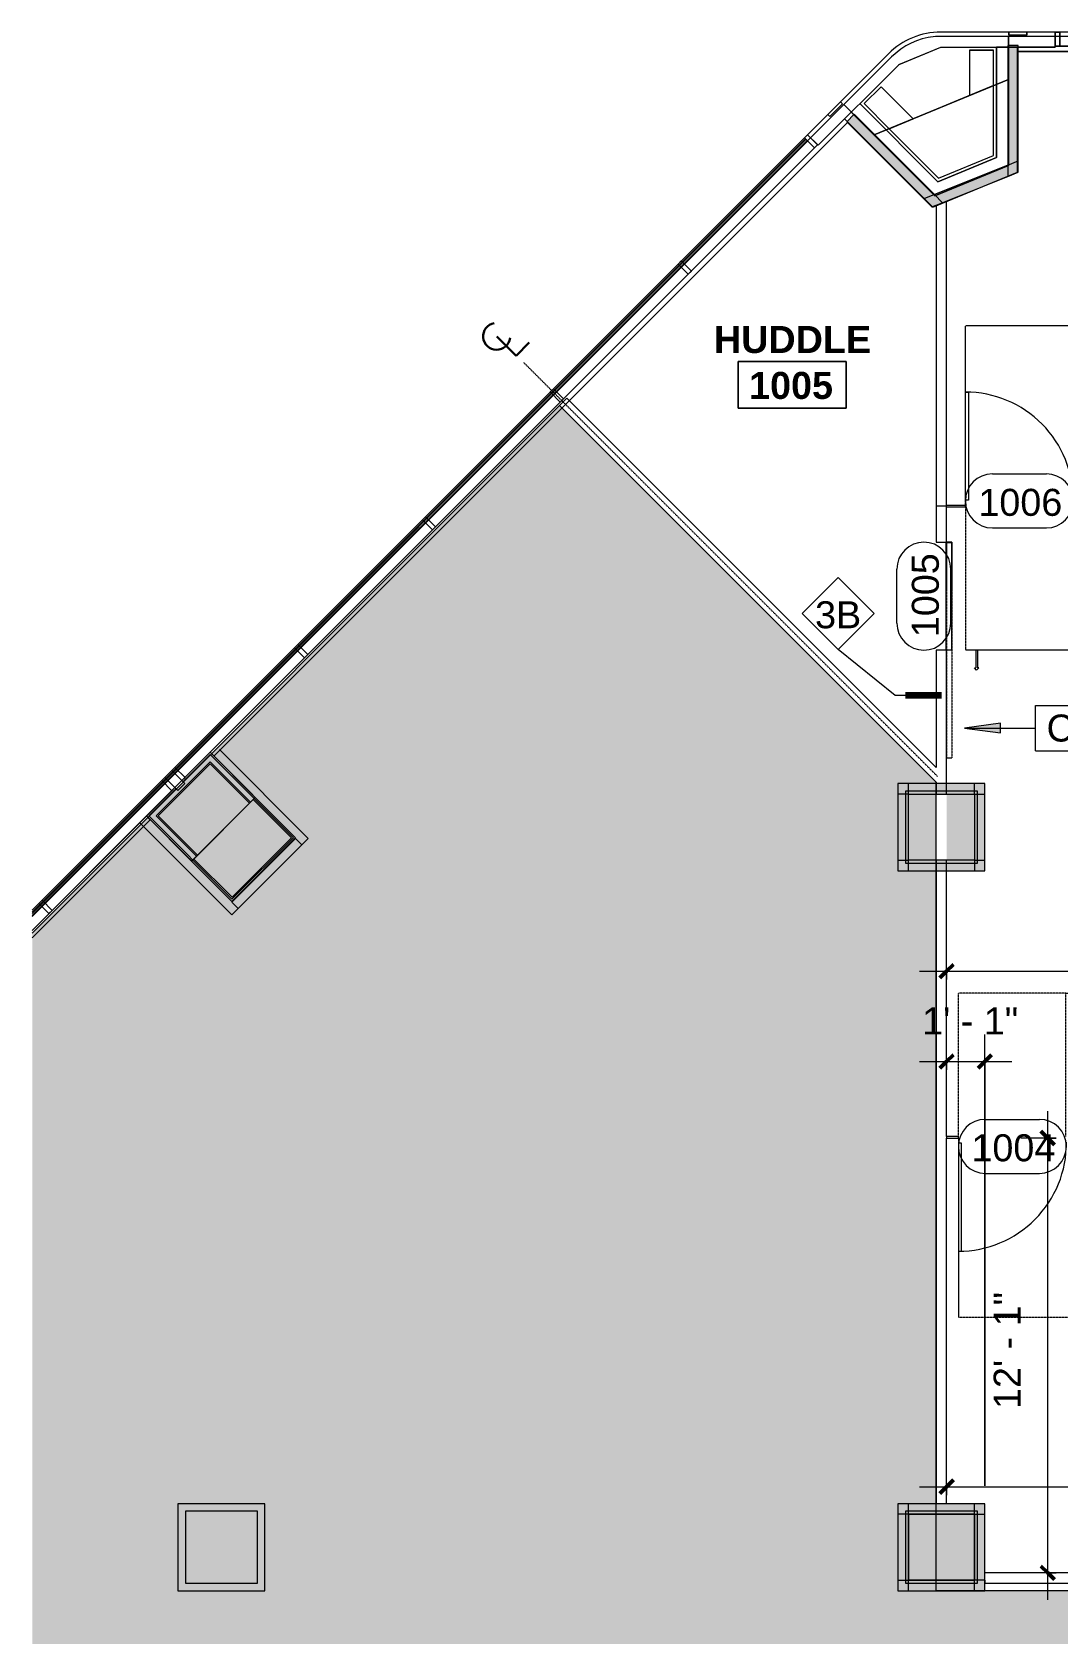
# Model space of a CAD drawing. Header units: inches. Extents: x 4757 to 6810, y 9919 to 10986.
# Drawn here: x 4757 to 5099, y 10412 to 10946 of the extents above; entities that cross this region are included whole.
import ezdxf

# ---------------------------------------------------------------- set-up
doc = ezdxf.new("R2010")
doc.units = ezdxf.units.IN
doc.header["$MEASUREMENT"] = 0
for name, pattern in [('Center 1_4_', [0.53125, 0.25, -0.09375, 0.09375, -0.09375]), ('Dash 1_16_', [0.125, 0.0625, -0.0625]), ('Dash 1_32_', [0.0625, 0.03125, -0.03125])]:
    doc.linetypes.add(name, pattern=pattern)
for name, color, linetype, lineweight in [('A-ANNO-DIMS', 211, 'Continuous', 9), ('A-ANNO-DIMS-96', 211, 'Continuous', 9), ('A-ANNO-KEYN', 231, 'Continuous', 9), ('A-ANNO-NOTE', 7, 'Continuous', 9), ('A-AREA-IDEN', 2, 'Continuous', 9), ('A-DETL-CNTR', 5, 'Center 1_4_', 9), ('A-DETL-GENF', 92, 'Continuous', 9), ('A-DETL-THIN', 151, 'Continuous', 9), ('A-DOOR', 31, 'Continuous', 13), ('A-DOOR-IDEN', 31, 'Continuous', 9), ('A-GENM', 13, 'Dash 1_32_', 9), ('A-WALL', 113, 'Continuous', 13), ('A-WALL-IDEN', 211, 'Continuous', 9), ('A-WALL-PATT', 111, 'Continuous', 13), ('Bb-col', 7, 'Continuous', 9), ('Bb-cor', 7, 'Continuous', 9), ('Bb-mullion', 7, 'Continuous', 9), ('I-WALL', 2, 'Continuous', 9), ('Propidex Polylines', 7, 'Continuous', 9), ('Rosslyn Plaza North_1777 North Kent St _W632_-09_dwg', 8, 'Continuous', 9)]:
    doc.layers.add(name, color=color, linetype=linetype, lineweight=lineweight)
doc.styles.add('Arial_3', font='arial.ttf', dxfattribs={"height": 9})
doc.styles.add('Swis721 Lt BT', font='swissl.ttf', dxfattribs={"height": 9})
doc.styles.add('Swis721 Lt BT_B', font='', dxfattribs={"height": 9})
doc.styles.get('Swis721 Lt BT_B').set_extended_font_data('Swis721 Lt BT', bold=True)
doc.dimstyles.new('OTJ_-_3_32__Linear__1_2__Tolerance', dxfattribs={"dimscale": 12, "dimtxt": 9.497835, "dimasz": 0.375, "dimexe": 0.75, "dimexo": 0.5, "dimgap": 0.5, "dimtad": 1, "dimdec": 1, "dimrnd": 0.5, "dimzin": 3, "dimdsep": 46, "dimlunit": 4, "dimtxsty": 'Swis721 Lt BT', "dimblk1": 'OBLIQUE', "dimblk2": 'OBLIQUE', "dimsah": 1, "dimcen": 0.09, "dimdle": 0.75, "dimazin": 0, "dimtfac": 1, "dimtdec": 4, "dimtix": 1, "dimtmove": 0, "dimatfit": 3, "dimfxl": 1, "dimtvp": 1, "dimfrac": 2, "dimtolj": 1, "dimtzin": 0, "dimarcsym": 2})

# ---------------------------------------------------------------- blocks, each defined once
blk = doc.blocks.new('Barn Door - Glass Door - Int-GL1-GLSS-36_ x 84_-8708842-Level XX  CONSTRUCTION')
at = {"layer": 'A-DETL-GENF'}
for p, q in [((17.91, 12), (23.91, 12)), ((17.91, 11.5), (17.91, 12)), ((17.91, 11.5), (23.91, 11.5)), ((23.91, 12.46), (23.91, 12)), ((24.62, 11.75), (23.91, 12.46)), ((24.62, 11.75), (23.91, 11.04)), ((23.91, 11.04), (23.91, 11.5))]:
    blk.add_line(p, q, dxfattribs=at)
at = {"layer": 'A-DOOR', "linetype": 'Dash 1_16_', "lineweight": 9}
for p, q in [((-18, 3.5), (54, 3.5)), ((-18, 3.5), (-18, 1.75)), ((-18, 1.75), (54, 1.75)), ((54, 3.5), (54, 1.75))]:
    blk.add_line(p, q, dxfattribs=at)
at = {"layer": 'A-DOOR', "lineweight": 9}
for p, q in [((-17.81, 3.37), (18, 3.37)), ((-17.81, 3.37), (-17.81, 1.62)), ((18, 1.62), (-17.81, 1.62)), ((18, 3.37), (18, 1.62))]:
    blk.add_line(p, q, dxfattribs=at)
blk = doc.blocks.new('Door - Glass Single - Patch - Short Handle-7125740-Level XX  CONSTRUCTION')
at = {"layer": 'A-DOOR', "lineweight": 20}
for p, q in [((17, -2), (18, -2)), ((17, -38), (17, -2)), ((18, -2), (18, -38)), ((18, -38), (17, -38))]:
    blk.add_line(p, q, dxfattribs=at)
at = {"layer": 'A-DOOR', "lineweight": 9}
blk.add_arc((18, -2), 36, 179.5, 270, dxfattribs=at)
at = {"layer": 'A-GENM'}
for p, q in [((-17.81, 48.06), (-29.81, 48.06)), ((-29.81, 0.25), (-29.81, 48.06)), ((-17.81, 48.06), (18, 48.06)), ((-17.81, 0.25), (-17.81, 48.06)), ((18, 0.25), (18, 48.06)), ((17.97, 0.25), (18, 0.25)), ((-35.81, -0.25), (-35.81, -60.06)), ((17.97, -0.25), (18, -0.25)), ((18, -0.25), (18, -60.06)), ((-35.81, -60.06), (18, -60.06))]:
    blk.add_line(p, q, dxfattribs=at)
blk = doc.blocks.new('Door - Glass Single - Patch - Short Handle-7125741-Level XX  CONSTRUCTION')
at = {"layer": 'A-DOOR', "lineweight": 20}
for p, q in [((17, 38), (17, 2)), ((18, 38), (17, 38)), ((18, 2), (18, 38)), ((17, 2), (18, 2))]:
    blk.add_line(p, q, dxfattribs=at)
at = {"layer": 'A-DOOR', "lineweight": 9}
blk.add_arc((18, 2), 36, 90, 180.5, dxfattribs=at)
at = {"layer": 'A-GENM'}
for p, q in [((-35.81, 60.06), (18, 60.06)), ((-35.81, 0.25), (-35.81, 60.06)), ((18, 0.25), (18, 60.06)), ((17.97, 0.25), (18, 0.25)), ((-29.81, -0.25), (-29.81, -48.06)), ((-17.81, -0.25), (-17.81, -48.06)), ((17.97, -0.25), (18, -0.25)), ((18, -0.25), (18, -48.06)), ((-17.81, -48.06), (-29.81, -48.06)), ((-17.81, -48.06), (18, -48.06))]:
    blk.add_line(p, q, dxfattribs=at)
blk = doc.blocks.new('Rosslyn Plaza North_1777 North Kent St _W632_-09_dwg-6954577-Level XX  CONSTRUCTION')
at = {"layer": 'Bb-col', "flags": 128}
for points in [[(5045.92, 10666.79), (5074.92, 10666.79), (5074.92, 10695.79), (5045.92, 10695.79)], [(5048.42, 10669.29), (5072.42, 10669.29), (5072.42, 10693.29), (5048.42, 10693.29)], [(4805.92, 10426.79), (4834.92, 10426.79), (4834.92, 10455.79), (4805.92, 10455.79)], [(5045.92, 10426.79), (5074.92, 10426.79), (5074.92, 10455.79), (5045.92, 10455.79)], [(4808.42, 10429.29), (4832.42, 10429.29), (4832.42, 10453.29), (4808.42, 10453.29)], [(5048.42, 10429.29), (5072.42, 10429.29), (5072.42, 10453.29), (5048.42, 10453.29)]]:
    blk.add_lwpolyline(points, close=True, dxfattribs=at)
at = {"layer": 'Bb-cor'}
for p, q in [((6500.55, 10946.29), (5060.28, 10946.29)), ((5042.77, 10939.03), (4757.33, 10653.6)), ((5040.29, 10928.07), (5034.63, 10922.42)), ((5015.11, 10910.67), (4757.33, 10652.92)), ((5015.28, 10910.49), (4757.33, 10652.57)), ((5015.64, 10910.14), (4757.33, 10651.86)), ((5015.81, 10909.96), (4757.33, 10651.51)), ((4805.89, 10693.52), (4801.57, 10697.84)), ((4757.33, 10644.41), (4796.71, 10683.79))]:
    blk.add_line(p, q, dxfattribs=at)
at = {"layer": 'Bb-cor', "flags": 128}
for points in [[(5015.81, 10912.08), (5019.35, 10908.55), (5046.3, 10935.5), (5060.28, 10941.29), (5082.78, 10941.29), (5098.4, 10941.29), (5098.4, 10946.29), (5098.4, 10941.29), (5082.78, 10941.29)], [(5028.16, 10917.36), (5057.57, 10887.96), (5085.77, 10899.57), (5085.77, 10941.29)], [(5046.28, 10935.49), (5060.26, 10941.29), (5078.76, 10941.29)], [(5069.78, 10940.29), (5069.78, 10925.14), (5077.78, 10928.45), (5077.78, 10940.29), (5069.78, 10940.29), (5077.78, 10940.29)], [(5043.01, 10914.04), (5059.46, 10897.58), (5077.78, 10905.17), (5077.78, 10928.44), (5043.01, 10914.04), (5059.46, 10897.58), (5077.78, 10905.17), (5077.78, 10928.45)], [(4819.74, 10707.17), (4849.37, 10677.53), (4823.92, 10652.07), (4793.34, 10682.66)], [(4816.67, 10706.25), (4845.13, 10677.79), (4823.92, 10656.57), (4795.46, 10685.04), (4804.91, 10694.49), (4795.46, 10685.04), (4823.92, 10656.57), (4845.13, 10677.79), (4816.67, 10706.25), (4807.21, 10696.79)], [(4803.87, 10700.14), (4808.19, 10695.82), (4805.89, 10693.52), (4808.19, 10695.82)], [(4796.71, 10683.79), (4795.47, 10685.04), (4757.33, 10646.89)], [(4757.33, 10646.89), (4795.47, 10685.04), (4796.71, 10683.79), (4757.33, 10644.41)], [(4844.88, 10673.03), (4847.25, 10675.41), (4845.13, 10677.53), (4823.92, 10656.31), (4826.04, 10654.19), (4840.88, 10669.03)]]:
    blk.add_lwpolyline(points, dxfattribs=at)
for points in [[(5285.43, 10941.54), (5098.4, 10941.54), (5098.4, 10941.29), (5082.78, 10941.29), (5082.78, 10939.79), (5082.78, 10941.29), (5098.4, 10941.29), (5098.4, 10941.54), (5098.4, 10946.29), (5099.9, 10946.29), (5099.9, 10941.54), (5098.4, 10941.54), (5285.43, 10941.54), (5285.43, 10939.79), (5085.77, 10939.79), (5285.43, 10939.79)], [(5082.9, 10946.29), (5082.9, 10945.29), (5088.9, 10945.29), (5088.9, 10946.29), (5088.9, 10945.29), (5082.9, 10945.29)], [(5033.22, 10922.42), (5059.23, 10896.41), (5078.78, 10904.5), (5078.78, 10941.29), (5082.78, 10941.29), (5082.78, 10901.83), (5058.29, 10891.69), (5030.39, 10919.59), (5058.29, 10891.69), (5082.78, 10901.83), (5082.78, 10941.29), (5078.78, 10941.29), (5078.78, 10904.5), (5059.23, 10896.41)], [(5042.98, 10914.07), (5050.99, 10917.38), (5040.29, 10928.07), (5034.63, 10922.42)], [(5022.53, 10918.8), (5023.24, 10918.09), (5027.48, 10922.34), (5026.77, 10923.04), (5027.48, 10922.34), (5023.24, 10918.09)], [(5029.22, 10916.3), (4817.9, 10705)], [(5051.01, 10917.35), (5043.01, 10914.04)], [(4816.67, 10706.24), (5019.17, 10908.72), (4816.66, 10706.24), (5019.17, 10908.72)], [(4795.42, 10685.04), (4816.63, 10706.25), (4831.69, 10691.19), (4810.48, 10669.98)], [(4807.57, 10696.44), (4816.67, 10705.54), (4844.43, 10677.79), (4823.92, 10657.28), (4844.43, 10677.79), (4816.67, 10705.54)], [(4816.67, 10702.36), (4799.35, 10685.04), (4812.43, 10671.95), (4812.07, 10671.6), (4798.64, 10685.04), (4816.67, 10703.07), (4830.11, 10689.63), (4829.75, 10689.28), (4816.67, 10702.36), (4799.35, 10685.04), (4812.43, 10671.95), (4812.07, 10671.6), (4798.64, 10685.04), (4816.67, 10703.07), (4830.11, 10689.63), (4829.75, 10689.28)], [(4823.92, 10657.28), (4796.16, 10685.04), (4805.27, 10694.14), (4796.16, 10685.04)], [(4757.33, 10646.9), (4803.86, 10693.44)], [(4811.23, 10670.68), (4823.95, 10657.95), (4843.75, 10677.75), (4831.02, 10690.48), (4811.23, 10670.68), (4823.95, 10657.95), (4843.75, 10677.75), (4831.02, 10690.48)]]:
    blk.add_lwpolyline(points, close=True, dxfattribs=at)
at = {"layer": 'Bb-cor'}
blk.add_arc((5060.28, 10921.52), 24.77, 90.0017, 135.0017, dxfattribs=at)
blk.add_arc((5060.28, 10921.52), 24.77, 90.0017, 135.0017, dxfattribs=at)
at = {"layer": 'Bb-mullion', "flags": 128}
for points in [[(5098.4, 10941.54), (5099.9, 10941.54), (5099.9, 10946.29), (5098.4, 10946.29)], [(5018.11, 10907.66), (5014.75, 10911.02), (5015.81, 10912.08), (5019.17, 10908.72)], [(4976.01, 10865.59), (4977.07, 10866.65), (4973.71, 10870.01), (4972.65, 10868.95), (4976.01, 10865.59), (4972.65, 10868.95), (4973.71, 10870.01), (4977.07, 10866.65)], [(4933.39, 10822.97), (4930.03, 10826.33), (4931.09, 10827.39), (4934.45, 10824.03), (4933.39, 10822.97), (4930.03, 10826.33), (4931.09, 10827.39), (4934.45, 10824.03)], [(4890.77, 10780.35), (4887.41, 10783.71), (4888.47, 10784.77), (4891.83, 10781.41), (4890.77, 10780.35), (4887.41, 10783.71), (4888.47, 10784.77), (4891.83, 10781.41)], [(4849.21, 10738.79), (4848.15, 10737.73), (4844.79, 10741.08), (4845.85, 10742.15)], [(4848.15, 10737.73), (4844.79, 10741.08), (4845.85, 10742.15), (4849.21, 10738.79)], [(4804.92, 10701.21), (4808.27, 10697.85), (4807.21, 10696.79), (4803.86, 10700.15)], [(4803.86, 10693.43), (4800.5, 10696.79), (4801.56, 10697.85), (4804.92, 10694.49)], [(4763.98, 10653.56), (4760.62, 10656.92), (4759.56, 10655.86), (4762.92, 10652.5), (4763.98, 10653.56), (4760.62, 10656.92), (4759.56, 10655.86), (4762.92, 10652.5)]]:
    blk.add_lwpolyline(points, close=True, dxfattribs=at)
at = {"layer": 'Propidex Polylines', "flags": 128}
blk.add_lwpolyline([(6731.03, 9918.54), (6741.23, 9928.74), (6731.13, 9938.84), (6749.74, 9983.65), (6763.98, 9983.65), (6763.98, 10658.89), (6749.65, 10658.89), (6731.13, 10703.71), (6741.25, 10713.83), (6532.97, 10922.11), (6522.83, 10911.97), (6478.05, 10930.56), (6478.05, 10944.79), (5082.78, 10944.79), (5082.78, 10930.51), (5037.97, 10912), (5027.88, 10922.09), (4757.33, 10651.54)], dxfattribs=at)
for points in [[(5048.53, 10941.65), (5046.85, 10940.58), (5043.81, 10938.01), (5027.88, 10922.09), (5037.97, 10912), (5082.78, 10930.51), (5082.78, 10944.79), (5058.48, 10944.79), (5056, 10944.44), (5054.05, 10943.98), (5052.15, 10943.34), (5050.3, 10942.58), (5049.41, 10942.13)], [(4795.45, 10685.03), (4810.49, 10669.99), (4831.71, 10691.21), (4816.67, 10706.25)]]:
    blk.add_lwpolyline(points, close=True, dxfattribs=at)
blk = doc.blocks.new('Room Tag - Room Name and Number-3379422-Level XX  CONSTRUCTION')
at = {"layer": 'A-AREA-IDEN'}
for p, q in [((-0.1881, -0.1636), (-0.1881, -0.0018)), ((-0.1881, -0.0018), (0.1869, -0.0018)), ((0.1869, -0.0018), (-0.1881, -0.0018)), ((-0.1881, -0.0018), (-0.1881, -0.1636)), ((0.1869, -0.0018), (0.1869, -0.1636)), ((0.1869, -0.1636), (0.1869, -0.0018)), ((0.1869, -0.1636), (-0.1881, -0.1636)), ((-0.1881, -0.1636), (0.1869, -0.1636))]:
    blk.add_line(p, q, dxfattribs=at)
blk = doc.blocks.new('Door Tag - Door Tag-41184-Level XX  CONSTRUCTION')
at = {"layer": 'A-DOOR-IDEN'}
for p, q in [((-0.09375, 0.09375), (0.09375, 0.09375)), ((-0.09375, -0.09375), (0.09375, -0.09375))]:
    blk.add_line(p, q, dxfattribs=at)
for centre, start, end in [((-0.09375, 0), 90, 270), ((0.09375, 0), 270, 90)]:
    blk.add_arc(centre, 0.09375, start, end, dxfattribs=at)
blk = doc.blocks.new('DIMBLOCK2-Level XX  CONSTRUCTION')
at = {"layer": 'A-ANNO-DIMS-96'}
for p, q in [((5062.17, 10630.48), (5062.17, 10642.3)), ((5201.22, 10630.48), (5201.22, 10642.3)), ((5053.17, 10633.3), (5210.22, 10633.3)), ((5062.17, 10633.3), (5062.17, 10630.48)), ((5201.22, 10633.3), (5201.22, 10630.48))]:
    blk.add_line(p, q, dxfattribs=at)
at = {"layer": 'A-ANNO-DIMS-96', "lineweight": 50}
for p, q in [((5062.17, 10633.3), (5064.42, 10635.55)), ((5201.22, 10633.3), (5203.47, 10635.55)), ((5062.17, 10633.3), (5059.92, 10631.05)), ((5201.22, 10633.3), (5198.97, 10631.05))]:
    blk.add_line(p, q, dxfattribs=at)
at = {"layer": 'A-ANNO-DIMS-96', "color": 0, "insert": (5113.83, 10651.32), "char_height": 9, "width": 42.8759, "attachment_point": 1, "line_spacing_factor": 1.005062, "style": 'Swis721 Lt BT'}
blk.add_mtext('11\' - 7"', dxfattribs=at)
blk = doc.blocks.new('_Oblique')
at = {"color": 0, "linetype": 'ByBlock', "lineweight": -2}
blk.add_line((-0.5, -0.5), (0.5, 0.5), dxfattribs=at)
blk = doc.blocks.new('Centerline - Centerline-43150-Level XX  CONSTRUCTION')
at = {"layer": 'A-ANNO-NOTE', "lineweight": 30}
for p, q in [((0, 0.0259), (0, -0.0678)), ((0, -0.0678), (0.0642, -0.0678))]:
    blk.add_line(p, q, dxfattribs=at)
blk.add_arc((0, 0.0273), 0.0469, 55.7755, 308.0372, dxfattribs=at)
blk = doc.blocks.new('Wall Tag - 1_4_-62626-Level XX  CONSTRUCTION')
at = {"layer": 'A-WALL-IDEN'}
for p, q in [((-0.125, 0), (0, 0.125)), ((0, 0.125), (0.125, 0)), ((-0.125, 0), (0, -0.125)), ((0, -0.125), (0.125, 0))]:
    blk.add_line(p, q, dxfattribs=at)
blk = doc.blocks.new('DIMBLOCK21-Level XX  CONSTRUCTION')
at = {"layer": 'A-ANNO-DIMS-96'}
for p, q in [((5062.17, 10458.67), (5062.17, 10470.49)), ((5178.35, 10458.67), (5178.35, 10470.49)), ((5053.17, 10461.49), (5187.35, 10461.49)), ((5062.17, 10461.49), (5062.17, 10458.67)), ((5178.35, 10461.49), (5178.35, 10458.67))]:
    blk.add_line(p, q, dxfattribs=at)
at = {"layer": 'A-ANNO-DIMS-96', "lineweight": 50}
for p, q in [((5062.17, 10461.49), (5059.92, 10459.24)), ((5062.17, 10461.49), (5064.42, 10463.74)), ((5178.35, 10461.49), (5176.1, 10459.24)), ((5178.35, 10461.49), (5180.6, 10463.74))]:
    blk.add_line(p, q, dxfattribs=at)
at = {"layer": 'A-ANNO-DIMS-96', "color": 0, "insert": (5105.71, 10479.5), "char_height": 9, "width": 34.9159, "attachment_point": 1, "line_spacing_factor": 1.005062, "style": 'Swis721 Lt BT'}
blk.add_mtext('9\' - 8"', dxfattribs=at)
blk = doc.blocks.new('DIMBLOCK25-Level XX  CONSTRUCTION')
at = {"layer": 'A-ANNO-DIMS-96'}
for p, q in [((5095.86, 10423.79), (5095.86, 10586.69)), ((5098.67, 10577.69), (5086.86, 10577.69)), ((5095.86, 10577.69), (5098.67, 10577.69)), ((5098.67, 10432.79), (5086.86, 10432.79)), ((5095.86, 10432.79), (5098.67, 10432.79))]:
    blk.add_line(p, q, dxfattribs=at)
at = {"layer": 'A-ANNO-DIMS-96', "lineweight": 50}
for p, q in [((5095.86, 10577.69), (5093.61, 10579.94)), ((5095.86, 10577.69), (5098.11, 10575.44)), ((5095.86, 10432.79), (5093.61, 10435.04)), ((5095.86, 10432.79), (5098.11, 10430.54))]:
    blk.add_line(p, q, dxfattribs=at)
at = {"layer": 'A-ANNO-DIMS-96', "color": 0, "insert": (5077.84, 10487.37), "char_height": 9, "width": 42.8759, "attachment_point": 1, "rotation": 90, "line_spacing_factor": 1.005062, "style": 'Swis721 Lt BT'}
blk.add_mtext('12\' - 1"', dxfattribs=at)
blk = doc.blocks.new('DIMBLOCK27-Level XX  CONSTRUCTION')
at = {"layer": 'A-ANNO-DIMS-96'}
for p, q in [((5062.17, 10600.38), (5062.17, 10612.2)), ((5074.92, 10461.79), (5074.92, 10612.2)), ((5053.17, 10603.2), (5083.92, 10603.2)), ((5062.17, 10603.2), (5062.17, 10600.38)), ((5074.92, 10603.2), (5074.92, 10461.79))]:
    blk.add_line(p, q, dxfattribs=at)
at = {"layer": 'A-ANNO-DIMS-96', "lineweight": 50}
for p, q in [((5062.17, 10603.2), (5059.92, 10600.95)), ((5062.17, 10603.2), (5064.42, 10605.45)), ((5074.92, 10603.2), (5072.67, 10600.95)), ((5074.92, 10603.2), (5077.17, 10605.45))]:
    blk.add_line(p, q, dxfattribs=at)
at = {"layer": 'A-ANNO-DIMS-96', "color": 0, "insert": (5054, 10621.21), "char_height": 9, "width": 34.9159, "attachment_point": 1, "line_spacing_factor": 1.005062, "style": 'Swis721 Lt BT'}
blk.add_mtext('1\' - 1"', dxfattribs=at)
blk = doc.blocks.new('Keynote Tag - Keynote Number - Boxed-135510-Level XX  CONSTRUCTION')
at = {"layer": 'A-ANNO-KEYN'}
for p, q in [((-0.125, -0.0792), (-0.125, 0.0781)), ((-0.125, 0.0781), (0.125, 0.0781)), ((0.125, 0.0781), (0.125, -0.0792)), ((-0.125, -0.0792), (0.125, -0.0792))]:
    blk.add_line(p, q, dxfattribs=at)

msp = doc.modelspace()

# ---------------------------------------------------------------- hatches: boundary and pattern name
at = {"layer": 'A-ANNO-KEYN'}
msp.add_hatch(color=256, dxfattribs=at).paths.add_polyline_path([(5068.15, 10714.32), (5080.15, 10712.74), (5080.15, 10715.9)], flags=0)
at = {"layer": 'A-DETL-GENF'}
h = msp.add_hatch(color=9, dxfattribs=at)
h.paths.add_polyline_path([(6271.92, 9918.54), (6726.34, 9918.54), (6736.57, 9928.76), (6707, 9958.33), (6718.49, 9986.77), (6758.92, 9986.77), (6758.92, 10183.16), (6717.8, 10183.16), (6717.8, 10199.54), (6515.42, 10199.54), (6515.42, 10186.29), (6485.42, 10186.29), (6485.42, 10199.54), (6274.92, 10199.54), (6274.91, 10186.03), (6247.91, 10186.03), (6247.91, 10097.03), (6128.43, 10097.03), (6128.43, 9969.78), (5729.54, 9969.78), (5729.54, 9940.78), (5591.29, 9940.78), (5591.29, 9969.78), (5246.43, 9969.78), (5246.43, 10221.28), (5194.41, 10221.28), (5194.41, 10426.79), (5045.92, 10426.79), (5045.92, 10455.79), (5058.67, 10455.79), (5058.67, 10666.79), (5045.92, 10666.79), (5045.92, 10695.79), (5058.67, 10695.79), (5058.67, 10696.27), (4933.13, 10821.81), (4757.33, 10646.01), (4757.33, 10304.77), (5178.35, 10304.77), (5178.35, 9918.54), (6248.92, 9918.54)], flags=0)
h.paths.add_polyline_path([(6739.04, 9931.24), (6753.63, 9945.82), (6760.42, 9960.39), (6760.42, 9986.77), (6759.67, 9986.77), (6759.67, 9983.27), (6720.85, 9983.27), (6711.11, 9959.17), (6723.3, 9946.98)], flags=0)
h.paths.add_polyline_path([(6511.92, 9946.29), (6485.42, 9946.29), (6485.42, 9976.29), (6515.42, 9976.29), (6515.42, 9946.29)], flags=0)
h.paths.add_polyline_path([(6245.42, 9946.29), (6245.42, 9976.29), (6275.42, 9976.29), (6275.42, 9946.29), (6248.92, 9946.29)], flags=0)
h.paths.add_polyline_path([(6758.92, 10186.66), (6758.92, 10199.54), (6721.3, 10199.54), (6721.3, 10186.66)], flags=0)
at = {"layer": 'A-WALL'}
h = msp.add_hatch(color=250, dxfattribs=at)
h.paths.add_polyline_path([(5049.42, 10670.29), (5058.67, 10670.29), (5058.67, 10692.29), (5049.42, 10692.29)], flags=0)
h.paths.add_polyline_path([(5071.42, 10670.29), (5071.42, 10692.29), (5062.17, 10692.29), (5062.17, 10670.29)], flags=0)
msp.add_hatch(color=250, dxfattribs=at).paths.add_polyline_path([(5071.42, 10430.29), (5071.42, 10452.29), (5049.42, 10452.29), (5049.42, 10430.29)], flags=0)
at = {"layer": 'A-WALL-PATT', "lineweight": 9}
for points in [[(5082.53, 10898.2), (5086.03, 10899.61), (5086.03, 10941.79), (5082.53, 10941.79), (5082.53, 10901.97)], [(5054.59, 10890.68), (5058.12, 10892.11), (5031.36, 10918.87), (5028.88, 10916.39)], [(5057.28, 10888), (5082.53, 10898.2), (5082.53, 10901.97), (5054.59, 10890.68)], [(5045.92, 10666.79), (5049.42, 10666.79), (5049.42, 10695.79), (5045.92, 10695.79), (5045.92, 10667.55)], [(5058.67, 10692.29), (5074.92, 10692.29), (5074.92, 10695.79), (5049.42, 10695.79), (5049.42, 10692.29)], [(5071.42, 10666.79), (5074.92, 10666.79), (5074.92, 10692.29), (5071.42, 10692.29), (5071.42, 10667.55)], [(5049.42, 10666.79), (5071.42, 10666.79), (5071.42, 10670.29), (5049.42, 10670.29), (5049.42, 10667.55)], [(5049.42, 10426.79), (5049.42, 10455.79), (5045.92, 10455.79), (5045.92, 10426.79)], [(5071.42, 10452.29), (5074.92, 10452.29), (5074.92, 10455.79), (5049.42, 10455.79), (5049.42, 10452.29)], [(5074.92, 10430.29), (5074.92, 10452.29), (5071.42, 10452.29), (5071.42, 10430.29)], [(5074.92, 10426.79), (5074.92, 10430.29), (5049.42, 10430.29), (5049.42, 10426.79), (5071.42, 10426.79)]]:
    msp.add_hatch(color=7, dxfattribs=at).paths.add_polyline_path(points, flags=0)

# ---------------------------------------------------------------- linework, layer by layer
at = {"layer": 'A-ANNO-KEYN'}
for p, q in [((5080.15, 10715.9), (5068.15, 10714.32)), ((5080.15, 10712.74), (5080.15, 10715.9)), ((5068.15, 10714.32), (5080.15, 10712.74)), ((5068.15, 10714.32), (5091.76, 10714.32))]:
    msp.add_line(p, q, dxfattribs=at)
at = {"layer": 'A-DETL-CNTR'}
msp.add_line((5059.1, 10698.23), (4921.21, 10836.11), dxfattribs=at)
at = {"layer": 'A-DETL-THIN'}
for p, q in [((4933.13, 10821.81), (4757.27, 10645.95)), ((5058.67, 10696.27), (4933.13, 10821.81)), ((5058.67, 10426.79), (5058.67, 10696.27)), ((5194.41, 10426.79), (5058.67, 10426.79))]:
    msp.add_line(p, q, dxfattribs=at)
at = {"layer": 'A-WALL', "color": 55}
for p, q in [((5058.12, 10892.11), (5031.36, 10918.87)), ((5028.88, 10916.39), (5054.59, 10890.68)), ((5082.53, 10901.97), (5054.59, 10890.68)), ((5082.53, 10901.97), (5082.53, 10898.2)), ((5058.67, 10888.56), (5082.53, 10898.2)), ((5049.42, 10692.29), (5049.42, 10695.79)), ((5071.42, 10695.79), (5049.42, 10695.79)), ((5049.42, 10692.29), (5062.17, 10692.29)), ((5071.42, 10692.29), (5074.92, 10692.29)), ((5049.42, 10666.79), (5049.42, 10670.29)), ((5062.17, 10670.29), (5058.67, 10670.29)), ((5071.42, 10670.29), (5071.42, 10666.79)), ((5049.42, 10666.79), (5071.42, 10666.79)), ((5049.42, 10452.29), (5049.42, 10455.79)), ((5049.42, 10452.29), (5074.92, 10452.29)), ((5071.42, 10452.29), (5071.42, 10430.29)), ((5074.92, 10430.29), (5074.92, 10452.29)), ((5049.42, 10426.79), (5049.42, 10430.29)), ((5074.92, 10430.29), (5049.42, 10430.29))]:
    msp.add_line(p, q, dxfattribs=at)
at = {"layer": 'A-WALL'}
for p, q in [((5062.17, 10788.04), (5062.17, 10788.29)), ((5074.92, 10670.29), (5074.92, 10692.29)), ((5062.17, 10578.19), (5062.17, 10577.69)), ((5058.67, 10455.79), (5049.42, 10455.79)), ((5074.92, 10430.29), (5074.92, 10429.29)), ((5049.42, 10426.79), (5071.42, 10426.79))]:
    msp.add_line(p, q, dxfattribs=at)
at = {"layer": 'A-WALL', "lineweight": 9}
for p, q in [((5049.42, 10452.29), (5049.42, 10430.29)), ((5071.42, 10452.29), (5049.42, 10452.29)), ((5071.42, 10430.29), (5071.42, 10452.29)), ((5049.42, 10430.29), (5071.42, 10430.29))]:
    msp.add_line(p, q, dxfattribs=at)
at = {"layer": 'A-WALL-IDEN'}
for p, q in [((5044.99, 10725.22), (5025.98, 10740.46)), ((5060.42, 10725.22), (5044.99, 10725.22))]:
    msp.add_line(p, q, dxfattribs=at)
at = {"layer": 'A-WALL-IDEN', "lineweight": 90}
msp.add_line((5060.42, 10725.22), (5048.42, 10725.22), dxfattribs=at)
at = {"layer": 'I-WALL'}
for p, q in [((5082.53, 10941.79), (5082.53, 10901.97)), ((5086.03, 10903.38), (5086.03, 10941.79)), ((5045.92, 10692.29), (5045.92, 10670.29)), ((5049.42, 10670.29), (5049.42, 10692.29)), ((5062.17, 10692.29), (5071.42, 10692.29)), ((5071.42, 10692.29), (5071.42, 10670.29)), ((5071.42, 10670.29), (5049.42, 10670.29)), ((5071.42, 10455.79), (5062.17, 10455.79)), ((5045.92, 10452.29), (5045.92, 10430.29)), ((5049.42, 10430.29), (5049.42, 10452.29))]:
    msp.add_line(p, q, dxfattribs=at)
at = {"layer": 'I-WALL', "color": 8, "lineweight": 20}
for p, q in [((5086.03, 10941.79), (5082.53, 10941.79)), ((5031.36, 10918.87), (5028.88, 10916.39)), ((5086.03, 10899.61), (5086.03, 10903.38)), ((5082.53, 10898.2), (5086.03, 10899.61)), ((5054.59, 10890.68), (5057.28, 10888)), ((5057.28, 10888), (5058.67, 10888.56)), ((5049.42, 10695.79), (5045.92, 10695.79)), ((5045.92, 10695.79), (5045.92, 10692.29)), ((5074.92, 10695.79), (5071.42, 10695.79)), ((5074.92, 10692.29), (5074.92, 10695.79)), ((5045.92, 10670.29), (5045.92, 10666.79)), ((5074.92, 10666.79), (5074.92, 10670.29)), ((5045.92, 10666.79), (5049.42, 10666.79)), ((5071.42, 10666.79), (5074.92, 10666.79)), ((5045.92, 10455.79), (5045.92, 10452.29)), ((5049.42, 10455.79), (5045.92, 10455.79)), ((5062.17, 10455.79), (5058.67, 10455.79)), ((5074.92, 10455.79), (5071.42, 10455.79)), ((5074.92, 10452.29), (5074.92, 10455.79)), ((5045.92, 10430.29), (5045.92, 10426.79)), ((5074.92, 10426.79), (5074.92, 10429.29)), ((5045.92, 10426.79), (5049.42, 10426.79)), ((5071.42, 10426.79), (5074.92, 10426.79))]:
    msp.add_line(p, q, dxfattribs=at)
at = {"layer": 'I-WALL', "lineweight": 13}
for p, q in [((5082.53, 10901.97), (5086.03, 10903.38)), ((5058.12, 10892.11), (5060.81, 10889.42)), ((5058.67, 10888.56), (5058.67, 10776.29)), ((5062.17, 10788.29), (5062.17, 10889.97)), ((4935.6, 10824.29), (4933.13, 10821.81)), ((5058.67, 10701.22), (4935.6, 10824.29)), ((4933.13, 10821.81), (5058.67, 10696.27)), ((5062.17, 10788.29), (5058.67, 10788.29)), ((5068.42, 10788.54), (5062.17, 10788.54)), ((5062.17, 10776.29), (5062.17, 10788.04)), ((5062.17, 10788.04), (5068.42, 10788.04)), ((5068.42, 10788.04), (5068.42, 10788.54)), ((5058.67, 10776.29), (5062.17, 10776.29)), ((5062.04, 10740.29), (5058.67, 10740.29)), ((5058.67, 10740.29), (5058.67, 10701.22)), ((5062.17, 10692.29), (5062.17, 10740.29)), ((5058.67, 10696.27), (5058.67, 10692.29)), ((5071.42, 10692.29), (5071.42, 10695.79)), ((5049.42, 10692.29), (5045.92, 10692.29)), ((5045.92, 10670.29), (5049.42, 10670.29)), ((5058.67, 10670.29), (5058.67, 10455.79)), ((5062.17, 10578.19), (5062.17, 10670.29)), ((5071.42, 10670.29), (5074.92, 10670.29)), ((5066.1, 10578.19), (5062.17, 10578.19)), ((5062.17, 10455.79), (5062.17, 10577.69)), ((5062.17, 10577.69), (5066.1, 10577.69)), ((5066.1, 10577.69), (5066.1, 10578.19)), ((5071.42, 10452.29), (5071.42, 10455.79)), ((5049.42, 10452.29), (5045.92, 10452.29)), ((5178.35, 10432.79), (5074.92, 10432.79)), ((5045.92, 10430.29), (5049.42, 10430.29)), ((5071.42, 10426.79), (5071.42, 10430.29)), ((5074.92, 10429.29), (5194.41, 10429.29))]:
    msp.add_line(p, q, dxfattribs=at)

# ---------------------------------------------------------------- block references
at = {"layer": 'A-ANNO-KEYN', "xscale": 95.99999999999994, "yscale": 95.99999999999994, "zscale": 95.99999999999994}
msp.add_blockref('Keynote Tag - Keynote Number - Boxed-135510-Level XX  CONSTRUCTION', (5103.76, 10714.38), dxfattribs=at)
at = {"layer": 'A-ANNO-NOTE', "xscale": 96.00000000000001, "yscale": 96.00000000000001, "zscale": 96.00000000000001, "rotation": 45.00000000000017}
msp.add_blockref('Centerline - Centerline-43150-Level XX  CONSTRUCTION', (4914.02, 10843.03), dxfattribs=at)
at = {"layer": 'A-AREA-IDEN', "xscale": 95.99999999999994, "yscale": 95.99999999999994, "zscale": 95.99999999999994}
msp.add_blockref('Room Tag - Room Name and Number-3379422-Level XX  CONSTRUCTION', (5010.73, 10836.62), dxfattribs=at)
at = {"layer": 'A-DOOR'}
for name, p, rotation in [('Door - Glass Single - Patch - Short Handle-7125740-Level XX  CONSTRUCTION', (5086.42, 10788.29), 180), ('Barn Door - Glass Door - Int-GL1-GLSS-36_ x 84_-8708842-Level XX  CONSTRUCTION', (5060.42, 10758.29), 270), ('Door - Glass Single - Patch - Short Handle-7125741-Level XX  CONSTRUCTION', (5084.1, 10577.94), 180)]:
    msp.add_blockref(name, p, dxfattribs=dict(at, rotation=rotation))
at = {"layer": 'A-DOOR-IDEN', "xscale": 95.99999999999994, "yscale": 95.99999999999994, "zscale": 95.99999999999994}
for p in [(5086.42, 10790.03), (5084.1, 10574.91)]:
    msp.add_blockref('Door Tag - Door Tag-41184-Level XX  CONSTRUCTION', p, dxfattribs=at)
at = {"layer": 'A-DOOR-IDEN', "xscale": 95.99999999999994, "yscale": 95.99999999999994, "zscale": 95.99999999999994, "rotation": 89.99999999999991}
msp.add_blockref('Door Tag - Door Tag-41184-Level XX  CONSTRUCTION', (5054.58, 10758.29), dxfattribs=at)
at = {"layer": 'A-WALL-IDEN', "xscale": 95.99999999999994, "yscale": 95.99999999999994, "zscale": 95.99999999999994}
msp.add_blockref('Wall Tag - 1_4_-62626-Level XX  CONSTRUCTION', (5025.98, 10752.46), dxfattribs=at)
at = {"layer": 'Rosslyn Plaza North_1777 North Kent St _W632_-09_dwg', "color": 7}
msp.add_blockref('Rosslyn Plaza North_1777 North Kent St _W632_-09_dwg-6954577-Level XX  CONSTRUCTION', (0, 0), dxfattribs=at)

# ---------------------------------------------------------------- texts
at = {"layer": 'A-ANNO-KEYN', "insert": (5095.48, 10718.83), "char_height": 9, "width": 19.695, "attachment_point": 1, "style": 'Arial_3'}
msp.add_mtext('C3', dxfattribs=at)
at = {"layer": 'A-AREA-IDEN', "char_height": 9, "attachment_point": 1, "style": 'Swis721 Lt BT_B'}
for s, insert, width in [('HUDDLE', (4984.6, 10848.33), 63.024), ('1005', (4996.32, 10833.01), 33.936)]:
    msp.add_mtext(s, dxfattribs=dict(at, insert=insert, width=width))
at = {"layer": 'A-DOOR-IDEN', "char_height": 9, "width": 32.724, "attachment_point": 1, "style": 'Swis721 Lt BT'}
for s, insert in [('1006', (5072.75, 10794.05)), ('1004', (5070.43, 10578.93))]:
    msp.add_mtext(s, dxfattribs=dict(at, insert=insert))
at = {"layer": 'A-DOOR-IDEN', "insert": (5050.56, 10744.62), "char_height": 9, "width": 32.724, "attachment_point": 1, "rotation": 90, "style": 'Swis721 Lt BT'}
msp.add_mtext('1005', dxfattribs=at)
at = {"layer": 'A-WALL-IDEN', "insert": (5018.31, 10756.58), "char_height": 9, "width": 18.18, "attachment_point": 1, "style": 'Swis721 Lt BT'}
msp.add_mtext('3B', dxfattribs=at)

# ---------------------------------------------------------------- dimensions: what is measured, and where the dimension line sits
at = {"layer": 'A-ANNO-DIMS'}
for base, p1, p2, override, picture, middle in [((5201.2168, 10633.301), (5062.1682, 10636.483), (5201.2168, 10636.483), {"dimpost": '<>', "dimfxl": 139.048584}, 'DIMBLOCK2-Level XX  CONSTRUCTION', (5131.6925, 10643.801)), ((5074.9185, 10603.1962), (5062.1682, 10606.3782), (5074.9185, 10455.79), {"dimpost": '<>', "dimfxl": 151.12694}, 'DIMBLOCK27-Level XX  CONSTRUCTION', (5068.5433, 10613.6962)), ((5178.35, 10461.49), (5062.17, 10464.67), (5178.35, 10464.67), {"dimpost": '<>', "dimfxl": 116.183166}, 'DIMBLOCK21-Level XX  CONSTRUCTION', (5120.26, 10472.11))]:
    dim = msp.add_linear_dim(base=base, p1=p1, p2=p2, dimstyle='OTJ_-_3_32__Linear__1_2__Tolerance', override=override, dxfattribs=at)
    dim.commit()
    dim.dimension.update_dxf_attribs({"geometry": picture, "text_midpoint": middle})
dim = msp.add_linear_dim(base=(5095.86, 10577.69), p1=(5092.67, 10432.79), p2=(5092.67, 10577.69), angle=90, dimstyle='OTJ_-_3_32__Linear__1_2__Tolerance', override={"dimpost": '<>', "dimfxl": 144.898464}, dxfattribs=at)
dim.commit()
dim.dimension.update_dxf_attribs({"geometry": 'DIMBLOCK25-Level XX  CONSTRUCTION', "text_midpoint": (5085.36, 10505.24)})

doc.saveas('drawing.dxf')
